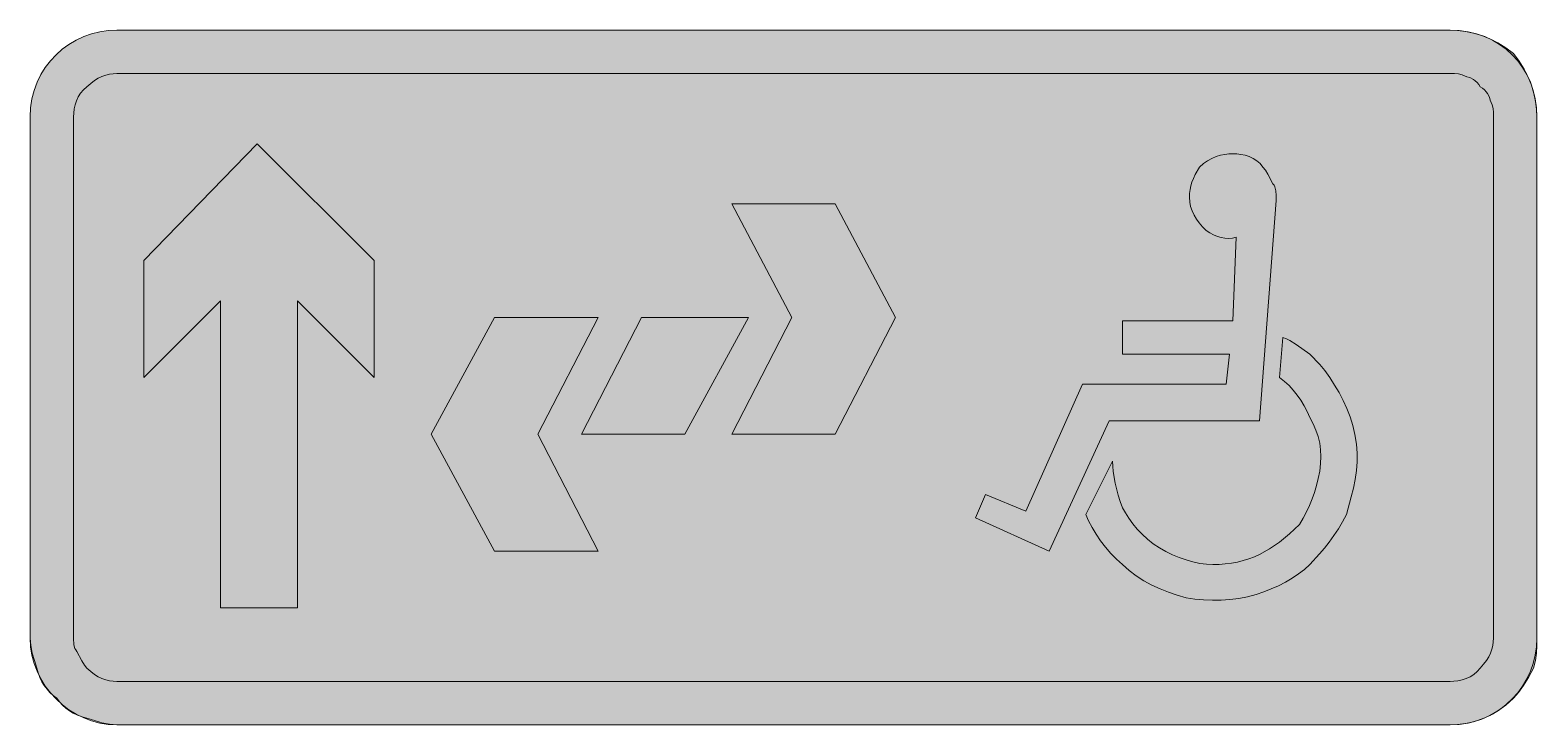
# Model space of a CAD drawing. Header units: metres. Extents: x 12 to 553, y 10 to 260.
import ezdxf

# ---------------------------------------------------------------- set-up
doc = ezdxf.new("R2010")
doc.units = ezdxf.units.M
for name, color, linetype, true_color in [('FILL_BLACK_000000', 7, 'Continuous', 0x000000), ('FILL_SILVER_C3C3C3', 7, 'Continuous', 0xc3c3c3), ('FILL_WHITE_FFFFFF', 7, 'Continuous', 0xffffff), ('STROKE_BLACK_000000', 7, 'Continuous', 0x000000)]:
    doc.layers.add(name, color=color, linetype=linetype, true_color=true_color)

msp = doc.modelspace()

# ---------------------------------------------------------------- hatches: boundary and pattern name
at = {"layer": 'FILL_BLACK_000000', "true_color": 0x000000}
h = msp.add_hatch(color=7, dxfattribs=at)
h.dxf.hatch_style = 1
h.paths.add_polyline_path([(522.15, 244.32), (523.76, 244.3), (525.15, 244.17), (526.54, 243.81), (528.15, 243.12), (529.24, 242.89), (530.55, 242.22), (531.22, 241.71), (531.86, 241.09), (532.45, 240.36), (532.95, 239.52), (533.79, 239.02), (534.52, 238.43), (535.14, 237.79), (535.65, 237.12), (536.32, 235.81), (536.55, 234.72), (537.24, 233.11), (537.6, 231.72), (537.73, 230.33), (537.75, 228.72), (537.75, 41.52), (537.69, 40.17), (537.51, 38.82), (537.18, 37.47), (536.7, 36.12), (536.05, 34.77), (535.22, 33.42), (534.19, 32.07), (532.95, 30.72), (531.94, 29.48), (530.76, 28.45), (529.43, 27.62), (528, 26.97), (526.52, 26.49), (525.02, 26.16), (523.55, 25.98), (522.15, 25.92), (43.35, 25.92), (42, 25.98), (40.65, 26.16), (39.3, 26.49), (37.95, 26.97), (36.6, 27.62), (35.25, 28.45), (33.9, 29.48), (32.55, 30.72), (31.65, 31.83), (30.75, 33.27), (28.95, 36.72), (28.55, 37.22), (28.26, 37.81), (27.9, 39.12), (27.75, 41.52), (27.75, 228.72), (27.81, 230.12), (27.99, 231.59), (28.32, 233.09), (28.8, 234.57), (29.45, 236), (30.28, 237.33), (31.31, 238.51), (32.55, 239.52), (33.9, 240.76), (35.25, 241.79), (36.6, 242.62), (37.95, 243.27), (39.3, 243.75), (40.65, 244.08), (42, 244.26), (43.35, 244.32), (522.15, 244.32)])
at = {"layer": 'FILL_SILVER_C3C3C3', "true_color": 0xc3c3c3}
h = msp.add_hatch(color=7, dxfattribs=at)
h.dxf.hatch_style = 1
h.paths.add_polyline_path([(301.35, 114.72), (264.15, 114.72), (285.75, 156.72), (264.15, 197.52), (301.35, 197.52), (322.95, 156.72), (301.35, 114.72)])
h = msp.add_hatch(color=7, dxfattribs=at)
h.dxf.hatch_style = 1
h.paths.add_polyline_path([(178.95, 156.72), (216.15, 156.72), (194.55, 114.72), (216.15, 72.72), (178.95, 72.72), (156.15, 114.72), (178.95, 156.72)])
h = msp.add_hatch(color=7, dxfattribs=at)
h.dxf.hatch_style = 1
h.paths.add_polyline_path([(231.75, 156.72), (270.15, 156.72), (247.35, 114.72), (210.15, 114.72), (231.75, 156.72)])
at = {"layer": 'FILL_WHITE_FFFFFF', "true_color": 0xffffff}
h = msp.add_hatch(color=7, dxfattribs=at)
h.dxf.hatch_style = 1
h.paths.add_polyline_path([(12.32, 232.04), (12.8, 235.23), (13.59, 238.28), (14.66, 241.19), (16, 243.93), (17.59, 246.5), (19.41, 248.89), (21.45, 251.07), (23.68, 253.04), (26.1, 254.79), (28.67, 256.31), (31.39, 257.58), (34.23, 258.58), (37.19, 259.32), (40.23, 259.77), (43.35, 259.92), (522.15, 259.92), (524.9, 259.81), (527.74, 259.45), (530.63, 258.84), (533.55, 257.97), (536.47, 256.81), (539.36, 255.36), (542.2, 253.6), (544.95, 251.52), (547.03, 248.77), (548.79, 245.93), (550.24, 243.04), (551.4, 240.12), (552.27, 237.2), (552.88, 234.31), (553.24, 231.47), (553.35, 228.72), (553.35, 41.52), (553.33, 38.82), (553.2, 36.12), (552.84, 33.42), (552.15, 30.72), (550.35, 27.34), (548.55, 24.42), (546.75, 21.94), (544.95, 19.92), (542.2, 17.44), (539.36, 15.38), (536.47, 13.72), (533.55, 12.42), (530.63, 11.46), (527.74, 10.81), (524.9, 10.44), (522.15, 10.32), (43.35, 10.32), (40.65, 10.53), (37.95, 11.07), (35.25, 11.84), (32.55, 12.72), (30.81, 13.23), (29.17, 13.84), (27.66, 14.58), (26.25, 15.42), (24.96, 16.38), (23.77, 17.44), (22.71, 18.63), (21.75, 19.92), (20.46, 20.88), (19.27, 21.94), (18.21, 23.13), (17.25, 24.42), (16.41, 25.83), (15.67, 27.34), (15.06, 28.98), (14.55, 30.72), (13.67, 33.42), (12.9, 36.12), (12.36, 38.82), (12.15, 41.52), (12.15, 228.72), (12.32, 232.04)])
h = msp.add_hatch(color=7, dxfattribs=at)
h.dxf.hatch_style = 1
h.paths.add_polyline_path([(80.55, 52.32), (80.55, 162.72), (52.95, 135.12), (52.95, 177.12), (93.75, 219.12), (135.75, 177.12), (135.75, 135.12), (108.15, 162.72), (108.15, 52.32), (80.55, 52.32)])
h = msp.add_hatch(color=7, dxfattribs=at)
h.dxf.hatch_style = 1
h.paths.add_polyline_path([(453.75, 119.52), (399.75, 119.52), (378.15, 72.72), (351.75, 84.72), (355.35, 93.12), (369.75, 87.12), (390.15, 132.72), (441.75, 132.72), (442.95, 143.52), (404.55, 143.52), (404.55, 155.52), (444.15, 155.52), (445.35, 185.52), (444, 185.18), (442.65, 185.05), (441.3, 185.12), (439.95, 185.37), (438.6, 185.79), (437.25, 186.36), (435.9, 187.08), (434.55, 187.92), (433.26, 189.27), (432.09, 190.64), (431.07, 192.03), (430.2, 193.47), (429.5, 194.96), (428.98, 196.53), (428.66, 198.17), (428.55, 199.92), (428.61, 201.27), (428.77, 202.62), (429.06, 203.97), (429.45, 205.32), (429.96, 206.67), (430.57, 208.02), (432.15, 210.72), (433.55, 211.96), (435.04, 212.99), (436.58, 213.82), (438.15, 214.47), (439.72, 214.95), (441.26, 215.28), (442.75, 215.46), (444.15, 215.52), (445.55, 215.46), (447.02, 215.28), (448.52, 214.95), (450, 214.47), (451.43, 213.82), (452.76, 212.99), (453.94, 211.96), (454.95, 210.72), (455.85, 209.61), (456.75, 208.17), (458.55, 204.72), (458.95, 204.22), (459.24, 203.61), (459.6, 202.17), (459.73, 200.5), (459.75, 198.72), (453.75, 119.52)])
h = msp.add_hatch(color=7, dxfattribs=at)
h.dxf.hatch_style = 1
h.paths.add_polyline_path([(462.15, 149.52), (463.45, 149.02), (464.66, 148.41), (466.95, 146.97), (471.75, 143.52), (475.35, 139.77), (477.15, 137.61), (478.95, 135.12), (480.69, 132.42), (482.31, 129.68), (483.78, 126.89), (485.1, 124.02), (486.25, 121.03), (487.22, 117.91), (487.99, 114.61), (488.55, 111.12), (488.84, 107.97), (488.83, 104.82), (488.57, 101.67), (488.1, 98.52), (487.46, 95.37), (486.69, 92.22), (484.95, 85.92), (483.55, 83.28), (482.04, 80.74), (480.46, 78.33), (478.8, 76.02), (477.09, 73.83), (475.33, 71.74), (471.75, 67.92), (469.84, 66.18), (467.74, 64.54), (465.46, 63.03), (463.05, 61.62), (460.52, 60.33), (457.91, 59.14), (455.25, 58.08), (452.55, 57.12), (449.4, 56.33), (446.25, 55.75), (443.1, 55.37), (439.95, 55.17), (436.8, 55.14), (433.65, 55.26), (430.5, 55.53), (427.35, 55.92), (424.2, 56.88), (421.09, 57.96), (418.03, 59.19), (415.05, 60.57), (412.19, 62.12), (409.46, 63.85), (406.91, 65.78), (404.55, 67.92), (402.36, 69.83), (400.29, 71.91), (398.37, 74.14), (396.6, 76.47), (395, 78.85), (393.58, 81.25), (392.36, 83.62), (391.35, 85.92), (400.95, 105.12), (401.01, 103.27), (401.17, 101.31), (401.85, 97.17), (402.97, 92.8), (403.71, 90.57), (404.55, 88.32), (405.56, 86.47), (406.78, 84.55), (408.2, 82.6), (409.8, 80.67), (411.57, 78.79), (413.49, 77.01), (415.56, 75.38), (417.75, 73.92), (420.05, 72.63), (422.44, 71.46), (424.88, 70.44), (427.35, 69.57), (429.82, 68.87), (432.26, 68.35), (434.65, 68.03), (436.95, 67.92), (439.2, 67.98), (441.43, 68.14), (443.64, 68.43), (445.8, 68.82), (447.91, 69.33), (449.94, 69.94), (451.9, 70.68), (453.75, 71.52), (457.35, 73.54), (460.95, 76.02), (464.55, 78.94), (468.15, 82.32), (469.44, 84.57), (470.62, 86.84), (471.69, 89.13), (472.65, 91.47), (473.49, 93.86), (474.22, 96.33), (474.84, 98.87), (475.35, 101.52), (475.69, 104.17), (475.8, 106.71), (475.69, 109.18), (475.35, 111.57), (474.79, 113.91), (474, 116.2), (472.99, 118.47), (471.75, 120.72), (470.79, 122.91), (469.72, 124.99), (468.54, 126.96), (467.25, 128.82), (465.84, 130.56), (464.32, 132.19), (462.69, 133.71), (460.95, 135.12), (462.15, 149.52)])

# ---------------------------------------------------------------- linework, layer by layer
at = {"layer": 'FILL_BLACK_000000', "lineweight": 0, "true_color": 0x000000}
msp.add_lwpolyline([(522.15, 244.32), (523.76, 244.3), (525.15, 244.17), (526.54, 243.81), (528.15, 243.12), (529.24, 242.89), (530.55, 242.22), (531.22, 241.71), (531.86, 241.09), (532.45, 240.36), (532.95, 239.52), (533.79, 239.02), (534.52, 238.43), (535.14, 237.79), (535.65, 237.12), (536.32, 235.81), (536.55, 234.72), (537.24, 233.11), (537.6, 231.72), (537.73, 230.33), (537.75, 228.72), (537.75, 41.52), (537.69, 40.17), (537.51, 38.82), (537.18, 37.47), (536.7, 36.12), (536.05, 34.77), (535.22, 33.42), (534.19, 32.07), (532.95, 30.72), (531.94, 29.48), (530.76, 28.45), (529.43, 27.62), (528, 26.97), (526.52, 26.49), (525.02, 26.16), (523.55, 25.98), (522.15, 25.92), (43.35, 25.92), (42, 25.98), (40.65, 26.16), (39.3, 26.49), (37.95, 26.97), (36.6, 27.62), (35.25, 28.45), (33.9, 29.48), (32.55, 30.72), (31.65, 31.83), (30.75, 33.27), (28.95, 36.72), (28.55, 37.22), (28.26, 37.81), (27.9, 39.12), (27.75, 41.52), (27.75, 228.72), (27.81, 230.12), (27.99, 231.59), (28.32, 233.09), (28.8, 234.57), (29.45, 236), (30.28, 237.33), (31.31, 238.51), (32.55, 239.52), (33.9, 240.76), (35.25, 241.79), (36.6, 242.62), (37.95, 243.27), (39.3, 243.75), (40.65, 244.08), (42, 244.26), (43.35, 244.32)], close=True, dxfattribs=at)
at = {"layer": 'FILL_SILVER_C3C3C3', "lineweight": 0, "true_color": 0xc3c3c3}
for points in [[(301.35, 114.72), (264.15, 114.72), (285.75, 156.72), (264.15, 197.52), (301.35, 197.52), (322.95, 156.72)], [(178.95, 156.72), (216.15, 156.72), (194.55, 114.72), (216.15, 72.72), (178.95, 72.72), (156.15, 114.72)], [(231.75, 156.72), (270.15, 156.72), (247.35, 114.72), (210.15, 114.72)]]:
    msp.add_lwpolyline(points, close=True, dxfattribs=at)
at = {"layer": 'FILL_WHITE_FFFFFF', "lineweight": 0, "true_color": 0xffffff}
for points in [[(12.32, 232.04), (12.8, 235.23), (13.59, 238.28), (14.66, 241.19), (16, 243.93), (17.59, 246.5), (19.41, 248.89), (21.45, 251.07), (23.68, 253.04), (26.1, 254.79), (28.67, 256.31), (31.39, 257.58), (34.23, 258.58), (37.19, 259.32), (40.23, 259.77), (43.35, 259.92), (522.15, 259.92), (524.9, 259.81), (527.74, 259.45), (530.63, 258.84), (533.55, 257.97), (536.47, 256.81), (539.36, 255.36), (542.2, 253.6), (544.95, 251.52), (547.03, 248.77), (548.79, 245.93), (550.24, 243.04), (551.4, 240.12), (552.27, 237.2), (552.88, 234.31), (553.24, 231.47), (553.35, 228.72), (553.35, 41.52), (553.33, 38.82), (553.2, 36.12), (552.84, 33.42), (552.15, 30.72), (550.35, 27.34), (548.55, 24.42), (546.75, 21.94), (544.95, 19.92), (542.2, 17.44), (539.36, 15.38), (536.47, 13.72), (533.55, 12.42), (530.63, 11.46), (527.74, 10.81), (524.9, 10.44), (522.15, 10.32), (43.35, 10.32), (40.65, 10.53), (37.95, 11.07), (35.25, 11.84), (32.55, 12.72), (30.81, 13.23), (29.17, 13.84), (27.66, 14.58), (26.25, 15.42), (24.96, 16.38), (23.77, 17.44), (22.71, 18.63), (21.75, 19.92), (20.46, 20.88), (19.27, 21.94), (18.21, 23.13), (17.25, 24.42), (16.41, 25.83), (15.67, 27.34), (15.06, 28.98), (14.55, 30.72), (13.67, 33.42), (12.9, 36.12), (12.36, 38.82), (12.15, 41.52), (12.15, 228.72)], [(80.55, 52.32), (80.55, 162.72), (52.95, 135.12), (52.95, 177.12), (93.75, 219.12), (135.75, 177.12), (135.75, 135.12), (108.15, 162.72), (108.15, 52.32)], [(453.75, 119.52), (399.75, 119.52), (378.15, 72.72), (351.75, 84.72), (355.35, 93.12), (369.75, 87.12), (390.15, 132.72), (441.75, 132.72), (442.95, 143.52), (404.55, 143.52), (404.55, 155.52), (444.15, 155.52), (445.35, 185.52), (444, 185.18), (442.65, 185.05), (441.3, 185.12), (439.95, 185.37), (438.6, 185.79), (437.25, 186.36), (435.9, 187.08), (434.55, 187.92), (433.26, 189.27), (432.09, 190.64), (431.07, 192.03), (430.2, 193.47), (429.5, 194.96), (428.98, 196.53), (428.66, 198.17), (428.55, 199.92), (428.61, 201.27), (428.77, 202.62), (429.06, 203.97), (429.45, 205.32), (429.96, 206.67), (430.57, 208.02), (432.15, 210.72), (433.55, 211.96), (435.04, 212.99), (436.58, 213.82), (438.15, 214.47), (439.72, 214.95), (441.26, 215.28), (442.75, 215.46), (444.15, 215.52), (445.55, 215.46), (447.02, 215.28), (448.52, 214.95), (450, 214.47), (451.43, 213.82), (452.76, 212.99), (453.94, 211.96), (454.95, 210.72), (455.85, 209.61), (456.75, 208.17), (458.55, 204.72), (458.95, 204.22), (459.24, 203.61), (459.6, 202.17), (459.73, 200.5), (459.75, 198.72)], [(462.15, 149.52), (463.45, 149.02), (464.66, 148.41), (466.95, 146.97), (471.75, 143.52), (475.35, 139.77), (477.15, 137.61), (478.95, 135.12), (480.69, 132.42), (482.31, 129.68), (483.78, 126.89), (485.1, 124.02), (486.25, 121.03), (487.22, 117.91), (487.99, 114.61), (488.55, 111.12), (488.84, 107.97), (488.83, 104.82), (488.57, 101.67), (488.1, 98.52), (487.46, 95.37), (486.69, 92.22), (484.95, 85.92), (483.55, 83.28), (482.04, 80.74), (480.46, 78.33), (478.8, 76.02), (477.09, 73.83), (475.33, 71.74), (471.75, 67.92), (469.84, 66.18), (467.74, 64.54), (465.46, 63.03), (463.05, 61.62), (460.52, 60.33), (457.91, 59.14), (455.25, 58.08), (452.55, 57.12), (449.4, 56.33), (446.25, 55.75), (443.1, 55.37), (439.95, 55.17), (436.8, 55.14), (433.65, 55.26), (430.5, 55.53), (427.35, 55.92), (424.2, 56.88), (421.09, 57.96), (418.03, 59.19), (415.05, 60.57), (412.19, 62.12), (409.46, 63.85), (406.91, 65.78), (404.55, 67.92), (402.36, 69.83), (400.29, 71.91), (398.37, 74.14), (396.6, 76.47), (395, 78.85), (393.58, 81.25), (392.36, 83.62), (391.35, 85.92), (400.95, 105.12), (401.01, 103.27), (401.17, 101.31), (401.85, 97.17), (402.97, 92.8), (403.71, 90.57), (404.55, 88.32), (405.56, 86.47), (406.78, 84.55), (408.2, 82.6), (409.8, 80.67), (411.57, 78.79), (413.49, 77.01), (415.56, 75.38), (417.75, 73.92), (420.05, 72.63), (422.44, 71.46), (424.88, 70.44), (427.35, 69.57), (429.82, 68.87), (432.26, 68.35), (434.65, 68.03), (436.95, 67.92), (439.2, 67.98), (441.43, 68.14), (443.64, 68.43), (445.8, 68.82), (447.91, 69.33), (449.94, 69.94), (451.9, 70.68), (453.75, 71.52), (457.35, 73.54), (460.95, 76.02), (464.55, 78.94), (468.15, 82.32), (469.44, 84.57), (470.62, 86.84), (471.69, 89.13), (472.65, 91.47), (473.49, 93.86), (474.22, 96.33), (474.84, 98.87), (475.35, 101.52), (475.69, 104.17), (475.8, 106.71), (475.69, 109.18), (475.35, 111.57), (474.79, 113.91), (474, 116.2), (472.99, 118.47), (471.75, 120.72), (470.79, 122.91), (469.72, 124.99), (468.54, 126.96), (467.25, 128.82), (465.84, 130.56), (464.32, 132.19), (462.69, 133.71), (460.95, 135.12)]]:
    msp.add_lwpolyline(points, close=True, dxfattribs=at)
at = {"layer": 'STROKE_BLACK_000000', "lineweight": 0, "true_color": 0x000000}
msp.add_lwpolyline([(553.35, 228.72), (553.35, 41.52), (553.2, 38.4), (552.75, 35.36), (552.01, 32.4), (551.01, 29.56), (549.74, 26.84), (548.22, 24.27), (546.47, 21.85), (544.5, 19.62), (542.32, 17.58), (539.93, 15.76), (537.36, 14.17), (534.62, 12.83), (531.71, 11.76), (528.66, 10.97), (525.47, 10.49), (522.15, 10.32), (43.35, 10.32), (40.23, 10.49), (37.19, 10.97), (34.23, 11.76), (31.39, 12.83), (28.67, 14.17), (26.1, 15.76), (23.68, 17.58), (21.45, 19.62), (19.41, 21.85), (17.59, 24.27), (16, 26.84), (14.66, 29.56), (13.59, 32.4), (12.8, 35.36), (12.32, 38.4), (12.15, 41.52), (12.15, 228.72), (12.32, 232.04), (12.8, 235.23), (13.59, 238.28), (14.66, 241.19), (16, 243.93), (17.59, 246.5), (19.41, 248.89), (21.45, 251.07), (23.68, 253.04), (26.1, 254.79), (28.67, 256.31), (31.39, 257.58), (34.23, 258.58), (37.19, 259.32), (40.23, 259.77), (43.35, 259.92), (522.15, 259.92), (525.47, 259.77), (528.66, 259.32), (531.71, 258.58), (534.62, 257.58), (537.36, 256.31), (539.93, 254.79), (542.32, 253.04), (544.5, 251.07), (546.47, 248.89), (548.22, 246.5), (549.74, 243.93), (551.01, 241.19), (552.01, 238.28), (552.75, 235.23), (553.2, 232.04), (553.35, 228.72)], dxfattribs=at)

doc.saveas('drawing.dxf')
